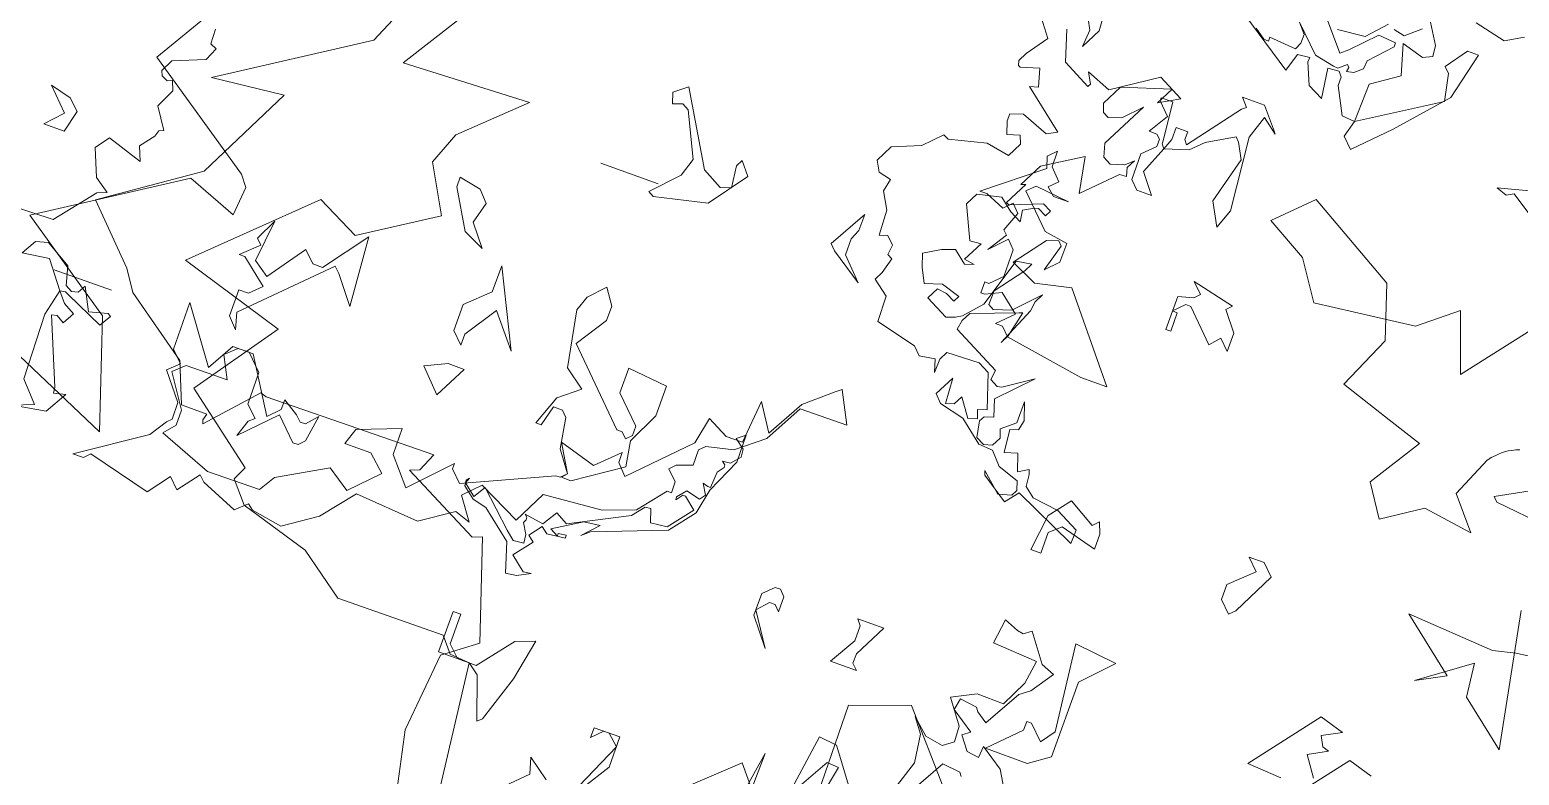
# Model space of a CAD drawing. Header units: metres. Extents: x -71 to 881, y -503 to 661.
# Drawn here: x 140.1 to 145.56, y 499.87 to 502.6 of the extents above; entities that cross this region are included whole.
import ezdxf

# ---------------------------------------------------------------- set-up
doc = ezdxf.new("R2010")
doc.units = ezdxf.units.M
doc.layers.add('ARBRE', color=100, linetype='Continuous', lineweight=13, true_color=0x00ff3f)

# ---------------------------------------------------------------- blocks, each defined once
blk = doc.blocks.new('WMF2', base_point=(0, 0.01))
at = {"color": 251, "lineweight": 0, "true_color": 0x636466}
for points in [[(197.13, -110.25), (202.88, -101.16), (188.84, -101.73), (195.03, -95.86), (196.4, -92.3), (193.55, -87.25), (201.48, -82.18), (206.17, -84.52), (217.5, -73.62), (205.76, -70.03), (212.07, -61.12), (204.08, -54.99), (204.77, -53.52), (202.84, -51.25), (195.1, -48.95), (190.12, -45.33), (178.29, -45.44), (176.89, -43.78), (174.7, -43.59), (173.01, -29.2)], [(149.95, -37.75), (143.85, -43.43), (139.57, -38.33)], [(24.01, -87.6), (8.81, -80.93), (12.69, -92.64), (23.58, -100.08), (8.83, -109.56), (3.27, -107.44), (3.01, -110.61), (3.9, -111.79), (16.57, -120.44), (8.22, -134.47)], [(204.04, -108.47), (206.64, -102.36), (221.47, -92.77), (213.62, -93.64), (218.84, -83.17), (228.67, -76.4), (223.08, -70.7), (221.59, -68.47), (214.46, -63.39), (212.7, -59.01), (209.83, -58.98), (210.04, -58.28), (209.88, -57.88), (205.22, -63.07), (204.55, -62.86), (196.2, -62.98), (185.71, -63.11), (186.56, -61.11), (187.58, -60.7), (178.92, -56.25), (177.9, -56.66), (174.32, -45.95), (177.81, -43.34), (178.67, -34.61), (175.87, -21.54)], [(135.13, -42.17), (135.3, -53.01), (129.01, -55.27), (122.91, -48.29)], [(30.97, -100.19), (21.09, -100.49), (17.67, -104.7), (16.66, -105.12), (18.28, -106.23), (19.48, -109.18), (18.41, -110.67), (14.49, -109.41), (15.1, -110.95), (13.93, -112.47), (13.73, -113.15), (13.23, -113.37), (14.72, -115.61), (13.76, -117.64), (14.16, -118.66), (14.68, -118.45), (15.39, -118.76), (15.6, -119.27), (14.94, -120.61), (11.56, -121.96), (10.97, -123.39), (11.67, -123.68), (11.74, -125.32)], [(170.48, -28.84), (164.64, -34.67), (165.12, -36.39), (162.8, -34.67)], [(159.28, -35.28), (156.97, -40.52), (158.19, -41.62), (158.8, -41.62), (159.88, -40.52), (159.88, -41.62), (156.97, -41.62), (156.97, -38.21), (158.8, -35.28)], [(120.42, -66.45), (119.65, -67.04), (117.45, -64.06), (115.93, -63.49), (117.61, -61.04), (118.69, -60.22), (120.94, -56.22), (122.15, -57.02), (122.44, -57.42), (124.35, -57.69), (124.6, -56.41), (122.13, -54.73), (122.91, -54.15), (121.8, -52.67), (120.44, -52.47), (120.32, -53.77), (117.85, -52.09), (115.45, -48.04)], [(121.49, -49.97), (121.78, -50.35), (123.77, -50.57), (128.28, -42.59)], [(135.39, -39.6), (134.06, -46.44), (135.36, -46.55), (137.61, -42.55)], [(142.72, -39.97), (141.89, -45.21), (141.95, -40.55)], [(138.27, -40.36), (137.04, -48.82), (135.07, -48.6), (131.68, -44.07)], [(128.38, -44.23), (126.63, -49.66), (127.08, -52.73), (128.25, -54.29), (126.47, -52.71), (124.5, -52.36), (123.39, -53.17), (123.49, -54.92), (125.42, -57.49), (122.86, -58.8), (119.88, -58.72), (118.5, -61.58), (118.12, -64.16), (123.08, -64.47), (122.69, -67.2), (121.11, -66.56), (120.42, -66.45), (120.42, -66.45)], [(174.7, -43.59), (178.13, -43.59), (178.13, -48.16), (177.26, -48.16), (177.26, -44.83), (176.02, -43.59), (173.91, -43.59), (170.9, -47.37), (168.8, -48.16), (169.68, -43.59), (171.36, -38.49), (171.81, -38.05), (173.47, -42.7), (174.7, -43.59), (174.7, -43.59)], [(88.93, -58.28), (83.26, -65.56), (80.58, -64.76)], [(87.01, -67), (86.45, -65.93), (85.72, -65.71), (87.73, -64.61), (86.24, -62.48)], [(89.51, -61.33), (93.35, -61.59), (87.7, -68.89), (85.01, -68.09), (87.01, -67), (87.01, -67)], [(220.57, -50.22), (221.79, -50.2), (214.78, -54.92), (213.59, -56.76), (213.1, -57.26), (213.13, -59.1), (215.47, -61.97), (214.27, -63.08), (215.5, -64.29), (215.56, -69.52), (211.34, -63.72), (209.67, -66.67), (207.37, -66.7), (203.77, -60.91), (202.56, -62.13), (202.58, -63.23), (200.85, -62.15), (200.24, -61.55), (199.64, -61.56), (198.56, -62.79), (199.01, -59.87), (199.61, -59.26), (200.21, -59.24), (202.55, -61.52), (206.05, -57.94), (205.47, -59.78), (204.85, -60.28), (206.1, -61.48), (206.14, -65.01), (207.85, -66.7), (209.07, -66.69), (210.27, -65.56), (209.03, -63.15), (213.66, -63.1), (214.86, -61.99), (212.51, -58.47), (212.49, -56.77), (213.57, -55.55), (207.7, -53.3), (201.85, -53.37), (200.78, -55.09), (195.57, -58.07), (193.11, -56.39), (190.24, -59.36), (192.08, -61.04), (195, -61.01), (194.41, -62.83), (189.81, -64.59), (189.77, -61.68), (187.3, -58.79), (183.33, -62.96), (183.33, -62.37), (182.1, -61.15), (172.77, -65.4), (172.29, -65.4), (171.68, -66.02), (173.43, -68.94), (169.39, -67.77), (166.98, -70.11), (166.96, -69.01), (165.85, -67.81), (160.08, -73.71), (159.5, -76.65), (157.18, -75.46), (155.35, -75.48), (154.92, -80.22), (153.06, -77.33), (150.8, -81.38), (147.91, -83.85), (147.29, -84.34), (145.55, -80.94), (150.8, -80.88), (153.05, -76.72), (155.95, -74.38), (158.86, -73.73), (159.47, -73.11), (159.44, -71.4), (161.14, -70.78), (161.73, -70.16), (160.64, -69.08), (160.62, -67.87), (161.11, -67.86), (163.5, -64.91), (166.9, -63.65), (173.36, -63.08), (175.14, -59.53), (179.8, -61.8), (181.48, -60.07), (179.75, -57.65), (181.46, -58.23), (184.95, -55.88), (192.02, -56.41), (194.9, -52.85), (198.42, -50.48), (201.82, -51.06), (202.43, -51.55), (203.66, -50.42), (207.69, -52.09), (208.3, -52.68), (210.1, -50.35), (211.21, -51.44), (213, -49.09), (219.97, -50.84), (220.57, -50.22), (220.57, -50.22)], [(113.17, -63.62), (113.17, -55.18), (115.36, -53.65), (120.07, -53.65), (116.91, -56.82), (116.91, -57.81), (116.37, -57.81), (114.82, -56.28), (113.72, -57.81), (114.82, -67.35), (110.12, -66.81), (113.17, -63.62), (113.17, -63.62)], [(156.89, -69.51), (157.43, -66.75), (159.56, -64.03), (167.3, -61.05), (168.14, -60.32), (166.54, -62.02), (168.32, -61.8), (171.36, -59.94), (170.42, -59.42), (170.47, -59.72), (169.59, -59.84), (169.56, -59.52), (171.59, -59.29), (172.31, -59.83), (173.34, -58.5), (172.64, -57.96), (174.22, -55.94), (172.57, -54.64), (171.71, -54.74), (173.12, -54.01), (174.29, -53.87), (175.3, -57.08), (178.61, -59.71), (180.18, -60.09), (181.49, -61.11), (181.56, -61.74), (181.3, -62.07), (181.53, -61.43), (180.22, -60.39), (179.42, -61.68), (175.68, -58.22), (174.72, -57.4), (173.53, -57.53), (173.65, -58.47), (174.34, -59.58), (174.13, -59.93), (174.18, -60.23), (174.45, -60.45), (172.34, -60.13), (171.33, -61.75), (169.98, -60.98), (163.78, -64.16), (162.73, -65.48), (162.11, -65.55), (161.63, -64.1), (159.84, -64.31), (157.76, -66.95), (159.09, -68.05), (159.4, -68.02), (159.94, -67.33), (159.98, -67.64), (159.15, -68.6), (157.6, -68.22), (157.12, -68.85), (157.81, -69.96), (157.22, -69.78), (156.92, -69.81), (156.81, -71.58), (156.27, -72.27), (156.3, -72.59), (156.65, -72.85), (155.79, -72.95), (154.94, -73.93), (155.05, -74.81), (156.1, -75.62), (155.22, -76.3), (155.18, -73.27), (156.89, -69.51), (156.89, -69.51)], [(136.37, -58.45), (136.37, -57.37), (135.76, -56.76), (138.68, -56.76), (136.98, -59.69), (136.98, -61.39), (137.47, -62), (134.54, -62), (136.37, -58.45), (136.37, -58.45)], [(147.98, -61.05), (146.87, -62.15), (146.26, -62.15), (145.66, -61.53), (145.66, -59.83), (146.26, -60.44), (146.87, -60.44), (147.98, -59.23), (145.66, -55.68), (147.98, -58.61), (147.98, -61.05), (147.98, -61.05)], [(171.68, -66.02), (173.31, -68.24), (173.88, -71.59), (174.47, -72.18), (175.5, -72.18), (176.09, -69.97), (176.66, -69.97), (175.5, -73.22), (173.31, -74.97), (175.5, -76.59), (176.66, -82.74), (176.09, -84.36), (174.47, -86.09), (173.31, -84.36), (173.31, -82.74), (175.5, -79.36), (168.32, -72.18), (167.74, -72.18), (167.15, -71.59), (166.58, -72.18), (166.58, -73.22), (169.36, -76), (169.36, -78.78), (164.96, -78.33), (164.96, -74.97), (166.58, -71.59), (166.11, -68.82), (171.09, -65.45), (172.15, -65.45), (171.68, -66.02), (171.68, -66.02)], [(187.57, -69.19), (189.89, -71.62), (187.57, -72.72), (185.74, -72.72), (187.57, -69.19), (187.57, -69.19)], [(211.1, -72.56), (210.01, -72.56), (208.8, -73.77), (211.73, -76.09), (212.35, -76.09), (210.51, -77.8), (211.1, -78.4), (210.01, -80.71), (210.51, -76.09), (208.8, -74.88), (205.88, -79.01), (204.66, -77.8), (203.56, -77.8), (200.04, -82.55), (199.42, -74.88), (201.73, -77.8), (202.34, -78.4), (210.51, -70.25), (210.01, -68.43), (211.1, -69.64), (211.1, -72.56), (211.1, -72.56)], [(68.73, -71.99), (73.89, -76.06), (74.34, -79.76), (79.68, -75.87), (76.6, -77.49), (82.66, -82.33), (73, -81.67), (70.51, -82.25), (69.1, -82.43)], [(80.69, -115.04), (86.12, -108.09), (88.43, -114.47), (92.34, -111.31), (103.35, -109.97), (106.1, -114.07), (110.61, -116.64), (106.84, -120.37), (96.77, -114.54), (94.84, -108.74), (97.41, -102.93), (91.6, -101), (87.74, -99.72), (91.28, -94.1), (89.03, -90.71), (84.85, -93.45), (79.38, -92.64), (82.27, -96.02), (80.34, -100.54), (80.31, -100.55), (80.25, -100.64), (80.17, -100.76), (80.05, -100.9), (79.89, -101.09), (79.68, -101.28), (79.47, -101.5), (79.2, -101.73), (78.93, -101.95), (78.6, -102.17), (78.25, -102.36), (77.89, -102.55), (77.49, -102.7)], [(71.55, -86.71), (68.73, -71.99), (68.73, -71.99)], [(97.72, -81.01), (100.04, -76.4), (100.64, -75.79), (101.87, -77), (101.87, -78.71), (99.41, -81.01), (100.64, -82.24), (98.93, -82.24), (97.72, -81.01), (97.72, -81.01)], [(122.21, -79.14), (120.38, -81.45), (117.46, -79.74), (116.86, -80.36), (116.37, -79.14), (116.37, -77.44), (120.38, -78.53), (121.59, -77.44), (121.59, -75.13), (122.69, -75.13), (122.21, -79.14), (122.21, -79.14)], [(184.65, -79.77), (186.95, -76.25), (186.95, -75.04), (188.18, -76.25), (188.18, -79.17), (185.74, -81.48), (185.74, -84.42), (181.72, -76.25), (184.65, -79.77), (184.65, -79.77)], [(91.89, -144.08), (93.76, -142.97), (97.21, -143.77)], [(101.81, -142.17), (100.48, -140.04), (100.32, -138.84), (101.34, -138.36), (103.76, -139.06), (102.79, -135.77), (105.69, -133.77), (105.82, -129.54), (107.25, -129.65), (108.74, -132.52), (108.73, -133.49), (109.15, -133.99), (110.39, -133.89), (109.93, -130.65), (111.62, -131.51), (112.63, -133.81), (112.58, -134.33), (113.9, -134.17), (114.51, -132.19), (129.81, -142.39)], [(140.84, -128.69), (139.42, -126.79), (141.03, -124.5), (141.52, -123.53), (141.36, -123.04), (141.12, -122.91), (139.13, -123.53), (138.58, -121.59), (139.52, -121.34), (135.03, -117.8), (136.15, -117.21), (139.1, -118.34), (140.49, -117.9), (140.5, -117.08), (140.06, -115.71), (138.68, -116.15), (138.33, -115.23), (139.13, -113.66), (141.69, -114.16), (145.74, -113.14), (146.33, -113.43), (148.12, -111.55), (151.13, -110.32), (152.08, -108.49), (151.44, -107.36), (150.04, -107.03), (150.34, -105.65), (149.29, -103.85), (149.18, -101.08), (148.29, -101.35), (147.47, -100.54), (147.61, -99.46), (147.03, -99.16), (147.51, -97.44), (147.99, -96.52), (146.26, -95.22), (146.17, -92.39), (141.64, -91.28), (140.84, -90.46), (139.13, -90.72), (138.69, -89.34), (138.63, -90.88), (138.17, -91.79), (134.57, -91.91), (133.35, -91.28), (132.09, -87.5), (133.07, -87.18), (132.73, -86.26), (133.71, -85.95), (135.09, -87.89), (135.6, -86.91), (136.47, -86.63), (136.66, -89.45), (137.77, -87.31), (136.97, -86.47), (134.21, -85.79), (131.7, -83.77), (130.11, -83.69), (128.85, -82.3), (126.54, -81.5), (126.24, -80.52), (126.57, -79.87), (128, -79.47), (130.14, -81.38), (129.97, -80.9), (127.04, -78.97), (125.91, -80.36), (118.92, -77.16), (118.88, -78.69), (121.4, -80.01), (124.34, -80.36), (125.43, -81.26), (125.58, -82.58), (125.74, -83.07), (126.83, -82.4), (127.49, -84.3), (128.86, -83.86), (129.13, -86.37), (128.24, -86.66), (128, -87.76), (128.66, -89.67), (128.66, -87.28), (130.11, -86.07), (129.76, -85.15), (130.27, -84.17), (131.22, -83.92), (132.14, -84.39), (132.47, -86.12), (132.16, -86.71), (131.17, -87.01), (131.77, -88.88), (128.43, -92.34), (131.45, -90.3), (131.93, -90.21), (132.84, -90.68), (132.69, -91.75), (138.01, -94.49), (137.8, -95.54), (137.29, -96.51), (132.41, -98.35), (132.02, -98.48), (132.65, -95.66), (133.11, -94.75), (131.35, -98.96), (131.2, -100.04), (130.7, -101), (133.23, -98.36), (135.1, -97.76), (135.74, -98.1), (135.68, -99.63), (133.33, -102.77), (132.87, -103.68), (134.56, -103.4), (136.24, -97.94), (137.95, -96.02), (138.58, -95.62), (139.55, -95.29), (142.04, -96.56), (141.41, -97.82), (140.33, -97.67), (139.33, -97.16), (139.01, -97.82), (141.07, -98.46), (142.94, -97.86), (143.7, -99.41), (144.2, -100.81), (142.43, -101.88), (141.01, -102.38), (139.61, -101.25), (138.63, -101.56), (139.77, -101.73), (138.66, -103.88), (139.89, -103.76), (141.57, -107.36), (140.9, -108.66), (138.27, -109.27), (136.88, -108.14), (135.58, -107.47), (135.77, -108.71), (134.62, -109.36), (134.22, -109.47), (133.26, -108.98), (132.92, -109.62), (133.89, -110.13), (137.3, -108.77), (137.63, -108.93), (136.36, -111.4), (136.84, -111.24), (135.54, -113.78), (131.42, -116.34), (130.72, -112.44), (127.35, -115.8), (126.6, -115.82), (126.85, -116.77), (126.37, -117.68), (127.17, -116.93), (128.65, -116.47), (129.55, -116.93), (129.96, -118.38), (127.38, -123.37), (129.16, -121.51), (130.54, -121.07), (131.19, -121.4), (131.54, -122.32), (130.4, -124.53), (125.18, -126.19), (126.16, -124.31), (123.96, -125.55), (126.75, -127), (131.48, -123.86), (134.15, -124.91), (133.52, -123.75), (133.68, -123.43), (136.79, -125.04), (137.86, -128.38)], [(136.11, -130.19), (135.51, -129.14), (135.65, -127.24), (134.56, -129.39), (134.72, -131.45)], [(118.99, -135.3), (117.81, -134.49), (117.3, -134.44), (117.31, -134.91), (114.32, -134.66), (114, -135.42), (113.97, -136.41), (114.88, -137.47), (112.09, -134.75), (109.9, -134.31), (109.39, -134.27), (108.55, -134.98), (108.32, -134.71), (108.41, -134.24), (107.65, -134.4), (106.82, -135.1), (106.74, -136.05), (104.54, -138.4), (104.55, -138.87), (106.51, -139.03), (108.95, -136.47), (109.72, -135.82), (113.14, -139.82)], [(110.83, -138.12), (107.79, -138.4), (105.92, -140.47)], [(105.18, -140.15), (103.95, -139.86), (102.35, -141.23)], [(18.5, -90.74), (17.84, -93.61), (20.02, -96.45), (22.98, -96.02), (22.05, -97.63), (20.72, -98), (17.93, -96.37), (17.41, -94.37), (16.65, -93.94), (15.97, -94.11), (15.49, -94.96), (14.21, -92.52), (12.21, -93.06), (11.86, -92.86), (12.6, -91.6), (16.89, -93.51), (17.23, -93.72), (17.84, -93.61), (16.91, -92.52), (15.64, -91.79), (16.37, -90.52), (17.22, -91.02), (17.83, -90.91), (14.87, -83.79), (14.78, -83.17), (13.49, -83.45), (14.87, -81.07), (17.86, -80.56)], [(18.47, -80.47), (16.28, -81.33), (18.28, -83.52), (18.5, -90.74), (18.5, -90.74)], [(193.06, -90.68), (193.06, -91.77), (190.63, -91.29), (189.54, -90.08), (190.15, -87.76), (188.32, -85.45), (190.63, -86.53), (193.06, -90.68), (193.06, -90.68)], [(132.71, -95.54), (133.58, -96.42), (134.37, -96.42), (132.71, -98.1), (134.81, -99.76), (136.47, -98.97), (136.93, -98.97), (136.93, -100.2), (136.47, -100.2), (135.25, -101.44), (135.25, -104.42), (136.12, -105.31), (137.8, -103.54), (136.47, -105.66), (136.93, -106.1), (136.12, -108.22), (136.93, -109.09), (137.8, -108.22), (139.92, -109.09), (140.71, -109.09), (134.81, -113.75), (135.25, -114.99), (134.37, -115.87), (134.37, -114.12), (133.14, -112.88), (134.02, -111.98), (133.14, -111.2), (131.46, -111.2), (135.25, -111.63), (136.12, -110.76), (132.71, -107.41), (130.14, -106.98), (130.14, -104.87), (131.46, -103.54), (130.59, -106.54), (131.03, -106.98), (132.27, -106.54), (134.81, -103.19), (131.92, -101.88), (128.03, -102.76), (120.98, -94.11), (123.89, -94.11), (132.71, -95.54), (132.71, -95.54)], [(12.72, -95.5), (19.16, -95.5), (12.72, -95.5), (12.72, -95.5)], [(78.38, -97.12), (74.97, -98.96), (73.76, -100.65), (74.37, -105.9), (74.97, -106.51), (76.08, -106.51), (76.08, -107.72), (74.37, -108.33), (72.54, -99.56), (70.84, -97.73), (69.62, -97.73), (69.14, -100.05), (68.53, -100.65), (67.9, -98.96), (72.05, -96.02), (77.9, -96.64), (78.38, -97.12), (78.38, -97.12)], [(151.83, -99.7), (151.83, -97.88), (149.53, -95.56), (153.05, -97.88), (153.66, -98.49), (151.35, -102.62), (151.35, -100.8), (151.83, -99.7), (151.83, -99.7)], [(173.74, -97.12), (171.08, -99.94), (170.47, -101.94), (172.73, -106.71), (173.49, -107.11), (174.53, -106.76), (174.92, -107.91), (173.5, -109.02), (168.96, -101.3), (166.77, -100.11), (165.62, -100.49), (165.9, -102.84), (165.52, -103.6), (164.39, -102.19), (167.39, -98.11), (173.12, -96.81), (173.74, -97.12), (173.74, -97.12)], [(173.09, -98.24), (179.55, -98.24), (173.09, -98.24), (173.09, -98.24)], [(111.88, -106.14), (110.25, -104.06), (110.25, -101.98), (111.34, -103.08), (112.32, -101.98), (115.5, -105.17), (116.06, -105.17), (117.15, -104.06), (116.61, -104.06), (116.61, -101.98), (117.15, -101.98), (117.15, -105.71), (115.5, -106.14), (114.95, -106.7), (116.06, -107.79), (111.34, -106.7), (111.88, -106.14), (111.88, -106.14)], [(23.77, -111.52), (26.08, -113.84), (23.77, -113.24), (22.56, -112.13), (23.16, -109.69), (25.47, -109.69), (23.77, -111.52), (23.77, -111.52)], [(115.75, -121.61), (116.64, -123.29), (117.08, -123.72), (119.97, -122.05), (121.3, -120.73), (123.86, -119.93), (125.08, -116.95), (123.4, -114.83), (125.08, -114.83), (125.96, -115.71), (125.96, -118.61), (124.64, -119.93), (124.64, -120.73), (125.08, -121.17), (125.96, -121.17), (124.64, -123.29), (125.96, -124.6), (125.96, -124.95), (124.64, -124.95), (124.21, -120.73), (124.21, -120.38), (123.86, -119.93), (123.4, -121.17), (123.4, -122.5), (122.09, -122.5), (122.09, -121.61), (121.74, -121.17), (117.52, -126.7), (117.08, -127.05), (117.87, -127.93), (115.4, -127.93), (113.63, -125.83), (113.28, -125.39), (114.96, -126.7), (115.75, -124.16), (114.96, -116.16), (115.75, -114.04), (117.08, -116.51), (115.75, -121.61), (115.75, -121.61)], [(88.02, -127.64), (89.18, -128.05), (81.01, -130.16)], [(81.26, -124.08), (87.26, -128.05), (88.02, -127.64), (88.02, -127.64)], [(105.82, -129.54), (97.54, -134.76), (98.14, -137.7), (98.75, -138.3), (97.05, -140.62), (95.83, -140.62), (97.05, -135.38), (101.69, -130.15), (105.21, -126.6), (106.3, -127.7), (105.82, -129.54), (105.82, -129.54)]]:
    blk.add_lwpolyline(points, dxfattribs=at)

msp = doc.modelspace()

# ---------------------------------------------------------------- block references
at = {"layer": 'ARBRE', "color": 251, "lineweight": 5, "true_color": 0x636466, "xscale": 0.03451886634015593, "yscale": 0.03451886634015593, "zscale": 0.03451886634015593, "rotation": 160.1685466476646}
for p in [(139.6963, 498.3974), (146.8742, 496.8209)]:
    msp.add_blockref('WMF2', p, dxfattribs=at)

doc.saveas('drawing.dxf')
